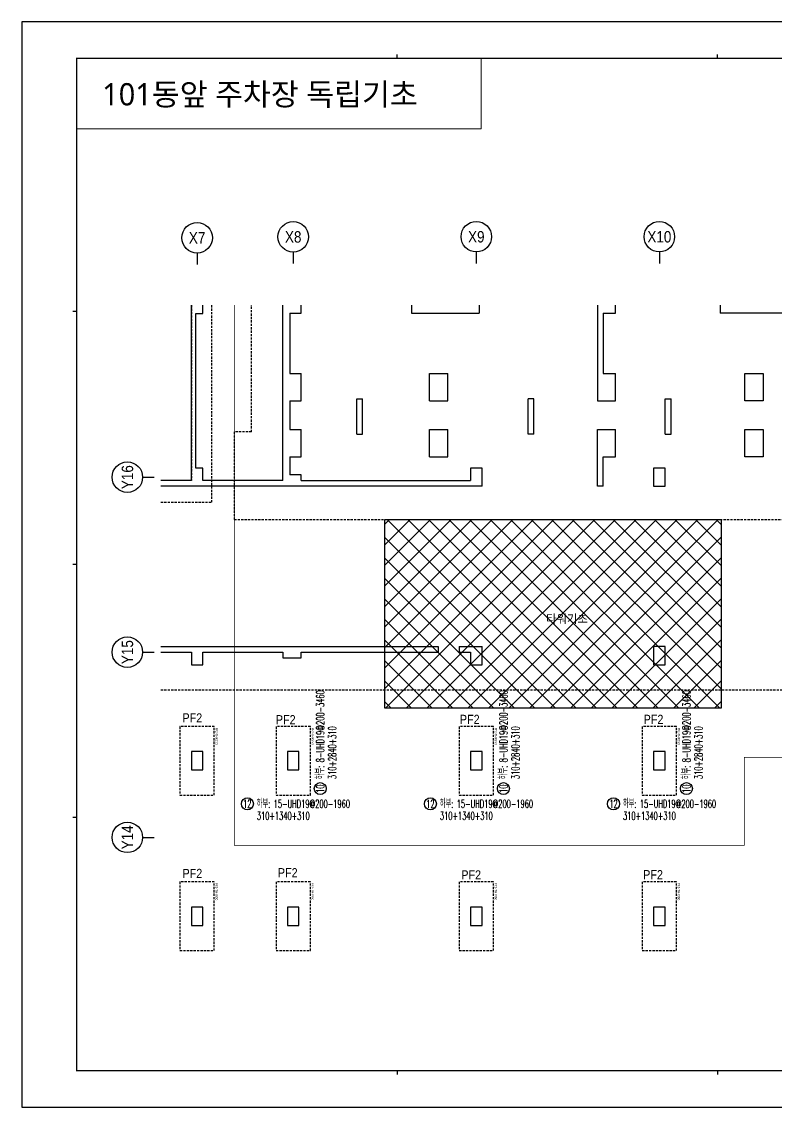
# Model space of a CAD drawing. Header units: millimetres. Extents: x 321717 to 696608, y -514806 to -16026.
# Drawn here: x 404264 to 437236, y -280172 to -232709 of the extents above; entities that cross this region are included whole.
import ezdxf
from ezdxf.enums import TextEntityAlignment as Align

# ---------------------------------------------------------------- set-up
doc = ezdxf.new("R2010")
doc.units = ezdxf.units.MM
doc.header["$LTSCALE"] = 65
doc.linetypes.add('XS-기초$0$HID', pattern=[2.3, 1.5, -0.8])
for name, color, linetype in [('BUB', 7, 'Continuous'), ('NAME-F', 6, 'Continuous'), ('XREBAR', 1, 'Continuous'), ('XS-기초$0$MAT', 3, 'XS-기초$0$HID'), ('XS-기초$0$PILE-P', 4, 'XS-기초$0$HID'), ('XS-기초$0$WALL', 11, 'Continuous'), ('XS-기초$0$기초꺽임', 4, 'XS-기초$0$HID'), ('XS-기초$0$기초꺽임-HAT', 5, 'Continuous'), ('XS-기초$0$기초연단', 3, 'Continuous'), ('XS-기초$0$하부보강', 7, 'XS-기초$0$HID'), ('XTAG', 7, 'Continuous'), ('기초꺽임', 7, 'Continuous')]:
    doc.layers.add(name, color=color, linetype=linetype)
doc.layers.add('TEXT', color=3, linetype='Continuous', lineweight=9)
doc.layers.add('XTITLE', color=22, linetype='Continuous', lineweight=0)
doc.layers.add('XS-기초$0$DEFPOINT', color=144, linetype='Continuous', plot=False)
doc.styles.add('XRebar', font='Romans.shx', dxfattribs={"bigfont": 'whgtxt.shx'})
doc.styles.add('XS-기초$0$맑은고딕', font='malgun_0.ttf')
doc.styles.add('돋움', font='malgun_0.ttf')
doc.styles.add('돋음', font='Dotum.ttf')

# ---------------------------------------------------------------- blocks, each defined once
blk = doc.blocks.new('dhs_sheet2e')
at = {"color": 7}
for p, q in [((20500.6, 57331.7), (20500.6, 57531.5)), ((38004.8, 57331.7), (38004.8, 57531.5)), ((2996.4, 43498.2), (2796.7, 43498.2)), ((2996.4, 29664.7), (2796.7, 29664.7)), ((2996.4, 15831.2), (2796.7, 15831.2)), ((20500.6, 1997.6), (20500.6, 1797.9)), ((38004.8, 1997.6), (38004.8, 1797.9))]:
    blk.add_line(p, q, dxfattribs=at)
blk.add_lwpolyline([(84000, 0), (84000, 59329.4), (0, 59329.4), (0, 0)], close=True, dxfattribs=at)
at = {"color": 30, "const_width": 64.9}
blk.add_lwpolyline([(81003.6, 57331.7), (2996.4, 57331.7), (2996.4, 1997.6), (81003.6, 1997.6)], close=True, dxfattribs=at)
blk = doc.blocks.new('XS-기초$0$PF2')
at = {"layer": 'XS-기초$0$MAT', "linetype": 'XS-기초$0$HID'}
blk.add_lwpolyline([(-1500, -750), (1500, -750), (1500, 750), (-1500, 750)], close=True, dxfattribs=at)
at = {"layer": 'XS-기초$0$DEFPOINT', "color": 1, "style": 'XS-기초$0$맑은고딕'}
blk.add_text('PF2-THK950', height=100, dxfattribs=at).set_placement((-1450, 850), align=Align.MIDDLE_LEFT)
blk = doc.blocks.new('XS-기초$0$PF3')
at = {"layer": 'XS-기초$0$MAT', "linetype": 'XS-기초$0$HID'}
blk.add_lwpolyline([(-1500, -1650), (1500, -1650), (1500, 1200), (-1500, 1200)], close=True, dxfattribs=at)
at = {"layer": 'XS-기초$0$DEFPOINT', "color": 1, "style": 'XS-기초$0$맑은고딕'}
blk.add_text('PF3-THK1000', height=100, dxfattribs=at).set_placement((-1450, 1300), align=Align.MIDDLE_LEFT)
blk = doc.blocks.new('BUB')
at = {"layer": 'BUB'}
blk.add_line((0, 1500), (0, 0), dxfattribs=at)
blk.add_circle((0, 3500), 2000, dxfattribs=at)
blk = doc.blocks.new('asdraa')
at = {"layer": 'XS-기초$0$기초꺽임-HAT'}
h = blk.add_hatch(dxfattribs=at)
h.set_pattern_fill('ANSI37', color=8, scale=1800, style=0)
h.set_pattern_definition([(45, (-182074, -166700), (-159.09903, 159.09903), []), (135, (-182074, -166700), (-159.09903, -159.09903), [])])
h.paths.add_polyline_path([(9736, 23621), (8836, 23621), (8836, 21800), (22436, 21800), (22436, 22700), (9736, 22700)])
at = {"layer": 'XS-기초$0$하부보강'}
h = blk.add_hatch(dxfattribs=at)
h.set_pattern_fill('ANSI37', color=8, scale=200)
h.set_pattern_definition([(45, (-443615.26, 352544.86), (-449.0128, 449.0128), []), (135, (-443615.26, 352544.86), (-449.0128, -449.0128), [])])
h.paths.add_polyline_path([(-1014, 6000), (-15714, 6000), (-15714, 14250), (-1014, 14250)])
at = {"layer": 'NAME-F'}
blk.add_lwpolyline([(-1014, 6000), (-15714, 6000), (-15714, 14250), (-1014, 14250)], close=True, dxfattribs=at)
at = {"layer": 'XS-기초$0$WALL', "color": 5}
for p, q in [((-24164, 15950), (-24164, 23621)), ((-23664, 23250), (-23664, 23621)), ((-20164, 15950), (-20164, 23621)), ((-19864, 23265), (-19364, 23265)), ((-19864, 23265), (-19864, 20630)), ((-19364, 23265), (-19364, 23621)), ((-14539, 23621), (-14539, 23265)), ((-14539, 23265), (-11589, 23265)), ((-11589, 23621), (-11589, 23265)), ((-6424, 23621), (-6424, 19430)), ((-6174, 23265), (-5624, 23265)), ((-6174, 23265), (-6174, 20630)), ((-5624, 23265), (-5624, 23621)), ((-1059, 23621), (-1059, 23265)), ((1891, 23265), (-1059, 23265)), ((1891, 23621), (1891, 23265)), ((6716, 23265), (6716, 23621)), ((7216, 23265), (6716, 23265)), ((7216, 23265), (7216, 21900)), ((7516, 22700), (7516, 23621)), ((9536, 22700), (9536, 23621)), ((9736, 22700), (9736, 23621)), ((21436, 22700), (21436, 23621)), ((21936, 21500), (21936, 23621)), ((-23964, 16500), (-23964, 23250)), ((-23964, 23250), (-23664, 23250)), ((7516, 22700), (9536, 22700)), ((7516, 22500), (7516, 21900)), ((7516, 22500), (9236, 22500)), ((9236, 22500), (9236, 21900)), ((9736, 22700), (19326, 22700)), ((9736, 22500), (16336, 22500)), ((9736, 21900), (9736, 22500)), ((16336, 22500), (16336, 21900)), ((16836, 22500), (19326, 22500)), ((16836, 21900), (16836, 22500)), ((19326, 22500), (19326, 22700)), ((21136, 22700), (21436, 22700)), ((21136, 22500), (21136, 22700)), ((21136, 22500), (21486, 22500)), ((21486, 21500), (21486, 22500)), ((7516, 21900), (7216, 21900)), ((9236, 21900), (9736, 21900)), ((16336, 21900), (16836, 21900)), ((21486, 21500), (21436, 21500)), ((21436, 21500), (21436, 20700)), ((25881, 21500), (21936, 21500)), ((21936, 20700), (21936, 21050)), ((25881, 21050), (21936, 21050)), ((-19864, 20630), (-19364, 20630)), ((-19364, 19430), (-19364, 20630)), ((-13764, 20630), (-12964, 20630)), ((-13764, 19430), (-13764, 20630)), ((-12964, 19430), (-12964, 20630)), ((-6174, 20630), (-5624, 20630)), ((-5624, 19430), (-5624, 20630)), ((16, 19430), (16, 20630)), ((16, 20630), (816, 20630)), ((816, 20630), (816, 19430)), ((7516, 20630), (6716, 20630)), ((6716, 19430), (6716, 20630)), ((7516, 20630), (7516, 15700)), ((21436, 20700), (21936, 20700)), ((-16934, 17985), (-16934, 19520)), ((-16934, 19520), (-16684, 19520)), ((-16684, 17985), (-16684, 19520)), ((-9444, 17985), (-9444, 19520)), ((-9194, 19520), (-9444, 19520)), ((-9194, 17985), (-9194, 19520)), ((-3454, 17985), (-3454, 19520)), ((-3454, 19520), (-3204, 19520)), ((-3204, 17985), (-3204, 19520)), ((4036, 17985), (4036, 19520)), ((4286, 19520), (4036, 19520)), ((4286, 17985), (4286, 19520)), ((-19864, 19430), (-19364, 19430)), ((-19864, 19430), (-19864, 18185)), ((-13764, 19430), (-12964, 19430)), ((-6424, 19430), (-5624, 19430)), ((816, 19430), (16, 19430)), ((7216, 19430), (6716, 19430)), ((7216, 19430), (7216, 18185)), ((-19864, 18185), (-19364, 18185)), ((-19364, 16985), (-19364, 18185)), ((-13764, 18185), (-12964, 18185)), ((-13764, 16985), (-13764, 18185)), ((-12964, 16985), (-12964, 18185)), ((-6424, 18185), (-5624, 18185)), ((-6424, 15700), (-6424, 18185)), ((-5624, 16985), (-5624, 18185)), ((16, 16985), (16, 18185)), ((16, 18185), (816, 18185)), ((816, 18185), (816, 16985)), ((6716, 16985), (6716, 18185)), ((7216, 18185), (6716, 18185)), ((-16934, 17985), (-16684, 17985)), ((-9194, 17985), (-9444, 17985)), ((-3454, 17985), (-3204, 17985)), ((4286, 17985), (4036, 17985)), ((-19864, 16985), (-19364, 16985)), ((-19864, 16985), (-19864, 16200)), ((-13764, 16985), (-12964, 16985)), ((-6174, 16985), (-5624, 16985)), ((-6174, 15700), (-6174, 16985)), ((816, 16985), (16, 16985)), ((7216, 16985), (6716, 16985)), ((7216, 16985), (7216, 15700)), ((-23664, 16500), (-23964, 16500)), ((-23664, 15950), (-23664, 16500)), ((-19364, 16200), (-19864, 16200)), ((-19364, 15950), (-19364, 16200)), ((-11464, 16500), (-11964, 16500)), ((-11964, 16500), (-11964, 15950)), ((-11464, 15700), (-11464, 16500)), ((-3464, 16500), (-3964, 16500)), ((-3964, 16500), (-3964, 15700)), ((-3464, 15700), (-3464, 16500)), ((4386, 16500), (3886, 16500)), ((3886, 16500), (3886, 15700)), ((4386, 15700), (4386, 16500)), ((16836, 16500), (16336, 16500)), ((16336, 16500), (16336, 15700)), ((16836, 15700), (16836, 16500)), ((21936, 16500), (21436, 16500)), ((21436, 16500), (21436, 15700)), ((21936, 15700), (21936, 16500)), ((-24164, 15950), (-25496, 15950)), ((-11464, 15700), (-25496, 15700)), ((-20164, 15950), (-23664, 15950)), ((-19364, 15950), (-11964, 15950)), ((-6174, 15700), (-6424, 15700)), ((-3964, 15700), (-3464, 15700)), ((3886, 15700), (4386, 15700)), ((7516, 15700), (7216, 15700)), ((16336, 15700), (16836, 15700)), ((21436, 15700), (21936, 15700)), ((-25496, 8700), (-13374, 8700)), ((-13374, 8700), (-13374, 8450)), ((-12464, 8700), (-11464, 8700)), ((-12464, 8700), (-12464, 8450)), ((-11464, 7900), (-11464, 8700)), ((-3464, 8700), (-3964, 8700)), ((-3964, 8700), (-3964, 7900)), ((-3464, 7900), (-3464, 8700)), ((3886, 8700), (3886, 8200)), ((4686, 8700), (3886, 8700)), ((4686, 8200), (4686, 8700)), ((9086, 8700), (9086, 8200)), ((9886, 8700), (9086, 8700)), ((9886, 8200), (9886, 8700)), ((13286, 8700), (13286, 8200)), ((14086, 8700), (13286, 8700)), ((14086, 8200), (14086, 8700)), ((20736, 8700), (20736, 8200)), ((21536, 8700), (20736, 8700)), ((21536, 8200), (21536, 8700)), ((-25496, 8450), (-24164, 8450)), ((-24164, 8450), (-24164, 7900)), ((-23664, 8450), (-20164, 8450)), ((-23664, 7900), (-23664, 8450)), ((-20164, 8450), (-20164, 8200)), ((-20164, 8200), (-19364, 8200)), ((-19364, 8450), (-13374, 8450)), ((-19364, 8200), (-19364, 8450)), ((-12464, 8450), (-11964, 8450)), ((-11964, 8450), (-11964, 7900)), ((3886, 8200), (4686, 8200)), ((9086, 8200), (9886, 8200)), ((13286, 8200), (14086, 8200)), ((20736, 8200), (21536, 8200)), ((-24164, 7900), (-23664, 7900)), ((-11964, 7900), (-11464, 7900)), ((-3964, 7900), (-3464, 7900)), ((-23664, 4100), (-24164, 4100)), ((-24164, 4100), (-24164, 3300)), ((-23664, 3300), (-23664, 4100)), ((-19464, 4100), (-19964, 4100)), ((-19964, 4100), (-19964, 3300)), ((-19464, 3300), (-19464, 4100)), ((-11464, 4100), (-11964, 4100)), ((-11964, 4100), (-11964, 3300)), ((-11464, 3300), (-11464, 4100)), ((-3464, 4100), (-3964, 4100)), ((-3964, 4100), (-3964, 3300)), ((-3464, 3300), (-3464, 4100)), ((-24164, 3300), (-23664, 3300)), ((-19964, 3300), (-19464, 3300)), ((-11964, 3300), (-11464, 3300)), ((-3964, 3300), (-3464, 3300)), ((3886, 600), (3886, 100)), ((4686, 600), (3886, 600)), ((4686, 100), (4686, 600)), ((9086, 600), (9086, 100)), ((9886, 600), (9086, 600)), ((9886, 100), (9886, 600)), ((13286, 600), (13286, 100)), ((14086, 600), (13286, 600)), ((14086, 100), (14086, 600)), ((20736, 600), (20736, 100)), ((21536, 600), (20736, 600)), ((21536, 100), (21536, 600)), ((3886, 100), (4686, 100)), ((9086, 100), (9886, 100)), ((13286, 100), (14086, 100)), ((20736, 100), (21536, 100)), ((-23664, -2700), (-24164, -2700)), ((-24164, -2700), (-24164, -3500)), ((-23664, -3500), (-23664, -2700)), ((-19464, -2700), (-19964, -2700)), ((-19964, -2700), (-19964, -3500)), ((-19464, -3500), (-19464, -2700)), ((-11464, -2700), (-11964, -2700)), ((-11964, -2700), (-11964, -3500)), ((-11464, -3500), (-11464, -2700)), ((-3464, -2700), (-3964, -2700)), ((-3964, -2700), (-3964, -3500)), ((-3464, -3500), (-3464, -2700)), ((-24164, -3500), (-23664, -3500)), ((-19964, -3500), (-19464, -3500)), ((-11964, -3500), (-11464, -3500)), ((-3964, -3500), (-3464, -3500))]:
    blk.add_line(p, q, dxfattribs=at)
blk.add_lwpolyline([(9236, 16500), (9736, 16500), (9736, 15700), (9236, 15700)], close=True, dxfattribs=at)
at = {"layer": 'XS-기초$0$기초꺽임'}
for points in [[(-25496, 15000), (-23264, 15000), (-23264, 23621)], [(-24164, 23621), (-24164, 15950), (-25496, 15950)], [(8836, 23621), (8836, 21800), (22436, 21800), (22436, 22700), (9736, 22700), (9736, 23621)]]:
    blk.add_lwpolyline(points, dxfattribs=at)
at = {"layer": 'XS-기초$0$기초연단', "linetype": 'XS-기초$0$HID'}
for p, q in [((-21539, 18075), (-21539, 23621)), ((8866, 14250), (8866, 23621)), ((-22289, 18075), (-22289, 14250)), ((-21539, 18075), (-22289, 18075)), ((-22289, 14250), (8866, 14250)), ((10986, 14600), (25881, 14600)), ((10986, 6800), (10986, 14600)), ((-25496, 6800), (10986, 6800))]:
    blk.add_line(p, q, dxfattribs=at)
at = {"layer": 'XS-기초$0$기초연단'}
for p in [(22436, 23621), (25881, 22025)]:
    blk.add_line(p, (22436, 22025), dxfattribs=at)
at = {"layer": '기초꺽임', "color": 1, "const_width": 30}
blk.add_lwpolyline([(-22289, 23621), (-22289, 0), (0, 0), (0, 3850), (24336, 3850), (24336, 23621)], dxfattribs=at)
at = {"layer": 'BUB', "xscale": 0.3333333333333333, "yscale": 0.3333333333333333, "zscale": 0.3333333333333333}
for p in [(-23914, 25400), (-19714, 25440), (-11714, 25446), (-3714, 25446), (4286, 25446), (9486, 25446), (13686, 25446), (21686, 25446)]:
    blk.add_blockref('BUB', p, dxfattribs=at)
at = {"layer": 'BUB', "xscale": 0.3333333333333333, "yscale": 0.3333333333333333, "zscale": 0.3333333333333333, "rotation": 90}
for p in [(-25795, 16100), (-25795, 8450), (-25795, 350)]:
    blk.add_blockref('BUB', p, dxfattribs=at)
at = {"layer": 'XS-기초$0$PILE-P', "rotation": 270}
for name, p in [('XS-기초$0$PF3', (21136, 8450)), ('XS-기초$0$PF2', (-23914, 3700)), ('XS-기초$0$PF2', (-19714, 3700)), ('XS-기초$0$PF2', (-11714, 3700)), ('XS-기초$0$PF2', (-3714, 3700)), ('XS-기초$0$PF3', (4286, 350)), ('XS-기초$0$PF3', (21136, 350)), ('XS-기초$0$PF2', (-23914, -3100)), ('XS-기초$0$PF2', (-19714, -3100)), ('XS-기초$0$PF2', (-11714, -3100)), ('XS-기초$0$PF2', (-3714, -3100))]:
    blk.add_blockref(name, p, dxfattribs=at)
at = {"layer": 'XS-기초$0$PILE-P'}
for p in [(13686, 8450), (9486, 350), (13686, 350)]:
    blk.add_blockref('XS-기초$0$PF2', p, dxfattribs=at)
at = {"layer": 'TEXT', "style": '돋음', "width": 0.9}
for s, p in [('X7', (-23914, 26565)), ('X8', (-19714, 26605)), ('X9', (-11714, 26610)), ('X10', (-3714, 26610)), ('X11', (4286, 26610)), ('X12', (9486, 26610)), ('X13', (13686, 26610)), ('X14', (21686, 26610))]:
    blk.add_text(s, height=500, dxfattribs=at).set_placement(p, align=Align.MIDDLE_CENTER)
for s, p in [('Y16', (-26959, 16100)), ('Y15', (-26959, 8450)), ('Y14', (-26959, 350))]:
    blk.add_text(s, height=500, rotation=90, dxfattribs=at).set_placement(p, align=Align.MIDDLE_CENTER)
at = {"layer": 'XTITLE', "color": 2, "style": '돋움'}
blk.add_text('타워기초', height=364.1, dxfattribs=at).set_placement((-8665, 9906, 2), align=Align.MIDDLE_LEFT)
blk = doc.blocks.new('*U95', base_point=(417312, -266502))
at = {"layer": 'XTAG', "color": 0, "linetype": 'Continuous', "ltscale": 6.95293e-310}
blk.add_circle((417312, -266240), 262, dxfattribs=at)
at = {"layer": 'XTAG', "color": 0, "linetype": 'Continuous', "ltscale": 6.95293e-310, "style": 'XRebar', "width": 0.55}
for s, p in [('하부: 8-UHD19@200-3460', (417312, -265824)), ('310+2840+310', (417837, -265824))]:
    blk.add_text(s, height=350, rotation=90, dxfattribs=at).set_placement(p, align=Align.MIDDLE_LEFT)
at = {"layer": 'XTAG', "color": 0, "linetype": 'Continuous', "ltscale": 6.95293e-310, "style": 'XRebar', "width": 0.5}
blk.add_text('10', height=350, rotation=90, dxfattribs=at).set_placement((417312, -266240), align=Align.MIDDLE_CENTER)
blk = doc.blocks.new('*U96', base_point=(425312, -266502))
at = {"layer": 'XTAG', "color": 0, "linetype": 'Continuous', "ltscale": 6.95293e-310}
blk.add_circle((425312, -266240), 262, dxfattribs=at)
at = {"layer": 'XTAG', "color": 0, "linetype": 'Continuous', "ltscale": 6.95293e-310, "style": 'XRebar', "width": 0.55}
for s, p in [('하부: 8-UHD19@200-3460', (425312, -265824)), ('310+2840+310', (425837, -265824))]:
    blk.add_text(s, height=350, rotation=90, dxfattribs=at).set_placement(p, align=Align.MIDDLE_LEFT)
at = {"layer": 'XTAG', "color": 0, "linetype": 'Continuous', "ltscale": 6.95293e-310, "style": 'XRebar', "width": 0.5}
blk.add_text('10', height=350, rotation=90, dxfattribs=at).set_placement((425312, -266240), align=Align.MIDDLE_CENTER)
blk = doc.blocks.new('*U97', base_point=(433312, -266502))
at = {"layer": 'XTAG', "color": 0, "linetype": 'Continuous', "ltscale": 6.95293e-310}
blk.add_circle((433312, -266240), 262, dxfattribs=at)
at = {"layer": 'XTAG', "color": 0, "linetype": 'Continuous', "ltscale": 6.95293e-310, "style": 'XRebar', "width": 0.55}
for s, p in [('하부: 8-UHD19@200-3460', (433312, -265824)), ('310+2840+310', (433837, -265824))]:
    blk.add_text(s, height=350, rotation=90, dxfattribs=at).set_placement(p, align=Align.MIDDLE_LEFT)
at = {"layer": 'XTAG', "color": 0, "linetype": 'Continuous', "ltscale": 6.95293e-310, "style": 'XRebar', "width": 0.5}
blk.add_text('10', height=350, rotation=90, dxfattribs=at).set_placement((433312, -266240), align=Align.MIDDLE_CENTER)
blk = doc.blocks.new('*U100', base_point=(413861, -266905))
at = {"layer": 'XTAG', "color": 0, "linetype": 'Continuous', "ltscale": 6.95293e-310}
blk.add_circle((414123, -266905), 262, dxfattribs=at)
at = {"layer": 'XTAG', "color": 0, "linetype": 'Continuous', "ltscale": 6.95293e-310, "style": 'XRebar', "width": 0.5}
blk.add_text('12', height=350, dxfattribs=at).set_placement((414123, -266905), align=Align.MIDDLE_CENTER)
at = {"layer": 'XTAG', "color": 0, "linetype": 'Continuous', "ltscale": 6.95293e-310, "style": 'XRebar', "width": 0.55}
for s, p in [('하부: 15-UHD19@200-1960', (414539, -266905)), ('310+1340+310', (414539, -267430))]:
    blk.add_text(s, height=350, dxfattribs=at).set_placement(p, align=Align.MIDDLE_LEFT)
blk = doc.blocks.new('*U101', base_point=(421861, -266905))
at = {"layer": 'XTAG', "color": 0, "linetype": 'Continuous', "ltscale": 6.95293e-310}
blk.add_circle((422123, -266905), 262, dxfattribs=at)
at = {"layer": 'XTAG', "color": 0, "linetype": 'Continuous', "ltscale": 6.95293e-310, "style": 'XRebar', "width": 0.5}
blk.add_text('12', height=350, dxfattribs=at).set_placement((422123, -266905), align=Align.MIDDLE_CENTER)
at = {"layer": 'XTAG', "color": 0, "linetype": 'Continuous', "ltscale": 6.95293e-310, "style": 'XRebar', "width": 0.55}
for s, p in [('하부: 15-UHD19@200-1960', (422539, -266905)), ('310+1340+310', (422539, -267430))]:
    blk.add_text(s, height=350, dxfattribs=at).set_placement(p, align=Align.MIDDLE_LEFT)
blk = doc.blocks.new('*U102', base_point=(429861, -266905))
at = {"layer": 'XTAG', "color": 0, "linetype": 'Continuous', "ltscale": 6.95293e-310}
blk.add_circle((430123, -266905), 262, dxfattribs=at)
at = {"layer": 'XTAG', "color": 0, "linetype": 'Continuous', "ltscale": 6.95293e-310, "style": 'XRebar', "width": 0.5}
blk.add_text('12', height=350, dxfattribs=at).set_placement((430123, -266905), align=Align.MIDDLE_CENTER)
at = {"layer": 'XTAG', "color": 0, "linetype": 'Continuous', "ltscale": 6.95293e-310, "style": 'XRebar', "width": 0.55}
for s, p in [('하부: 15-UHD19@200-1960', (430539, -266905)), ('310+1340+310', (430539, -267430))]:
    blk.add_text(s, height=350, dxfattribs=at).set_placement(p, align=Align.MIDDLE_LEFT)

msp = doc.modelspace()

# ---------------------------------------------------------------- linework, layer by layer
at = {"layer": 'XREBAR', "color": 31, "linetype": 'Continuous', "ltscale": 7.10404e-14, "const_width": 1}
for points in [[(416511.6, -266441.3), (416201.6, -266441.3), (416201.6, -263601.3), (416511.6, -263601.3)], [(424511.6, -266441.3), (424201.6, -266441.3), (424201.6, -263601.3), (424511.6, -263601.3)], [(432511.6, -266441.3), (432201.6, -266441.3), (432201.6, -263601.3), (432511.6, -263601.3)], [(415457.3, -266064.7), (415457.3, -265754.7), (416797.3, -265754.7), (416797.3, -266064.7)], [(423457.3, -266064.7), (423457.3, -265754.7), (424797.3, -265754.7), (424797.3, -266064.7)], [(431457.3, -266064.7), (431457.3, -265754.7), (432797.3, -265754.7), (432797.3, -266064.7)]]:
    msp.add_lwpolyline(points, dxfattribs=at)
at = {"layer": 'XTITLE', "color": 3, "ltscale": 2}
msp.add_lwpolyline([(406660.8, -234306.6), (424342.9, -234306.6), (424342.9, -237397.4), (406660.8, -237397.4)], close=True, dxfattribs=at)

# ---------------------------------------------------------------- block references
at = {"color": 255, "xscale": 0.8000000006602158, "yscale": 0.8000000006602158, "zscale": 0.8000000006602158}
msp.add_blockref('dhs_sheet2e', (404263.6, -280172), dxfattribs=at)
at = {"layer": 'NAME-F'}
msp.add_blockref('asdraa', (435841.3, -268721.3), dxfattribs=at)
at = {"layer": 'XTAG', "color": 31, "linetype": 'Continuous', "ltscale": 1.08076e-311}
for name, p in [('*U95', (417311.6, -266502.2)), ('*U96', (425311.6, -266502.2)), ('*U97', (433311.6, -266502.2)), ('*U100', (413860.8, -266904.8)), ('*U101', (421860.8, -266904.8)), ('*U102', (429860.8, -266904.8))]:
    msp.add_blockref(name, p, dxfattribs=at)

# ---------------------------------------------------------------- texts
at = {"layer": 'NAME-F', "color": 2, "style": '돋음', "width": 0.9}
for p in [(411719.1, -263146.5), (415800.2, -263225.8), (423841.3, -263212.7), (431871.8, -263210.6), (411720.1, -269947.1), (415888.2, -269915.2), (423904.2, -270010.8), (431852.2, -270000.8)]:
    msp.add_text('PF2', height=400, dxfattribs=at).set_placement(p, align=Align.MIDDLE_CENTER)
at = {"layer": 'XTITLE', "color": 2, "style": '돋움'}
msp.add_text('101동앞 주차장 독립기초', height=970.844, dxfattribs=at).set_placement((407778.7, -235880.4), align=Align.MIDDLE_LEFT)

doc.saveas('drawing.dxf')
